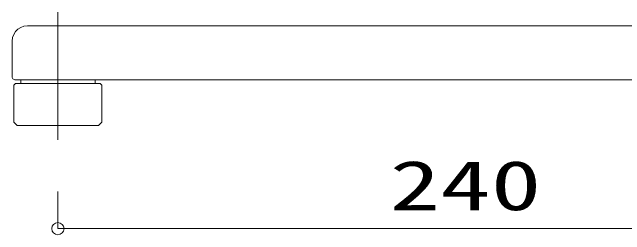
# Model space of a CAD drawing. Units: millimetres on the paper. Extents: x -305 to 305, y -152 to 152.
# Drawn here: x -174.25 to -144.07, y -118.33 to -107.37 of the extents above; entities that cross this region are included whole.
import ezdxf
from ezdxf.enums import TextEntityAlignment as Align

# ---------------------------------------------------------------- set-up
doc = ezdxf.new("R2010")
doc.units = ezdxf.units.MM
doc.linetypes.add('LONG_CHAIN', pattern=[21, 18, -1, 1, -1])
doc.layers.add('0-0_0', color=7, linetype='Continuous', lineweight=9)
doc.layers.add('0-1_VIEW0001', color=7, linetype='Continuous', lineweight=9)
doc.styles.add('ＭＳ ゴシック', font='')
doc.styles.get('ＭＳ ゴシック').set_extended_font_data('MS Gothic')

# ---------------------------------------------------------------- blocks, each defined once
blk = doc.blocks.new('_ORIGIN')
at = {"layer": '0-0_0'}
blk.add_line((0, 0), (-1, 0), dxfattribs=at)
blk.add_circle((0, 0), 0.5, dxfattribs=at)

msp = doc.modelspace()

# ---------------------------------------------------------------- linework, layer by layer
at = {"layer": '0-1_VIEW0001', "linetype": 'LONG_CHAIN'}
msp.add_line((-171.998, -107.373), (-171.998, -113.654), dxfattribs=at)
at = {"layer": '0-1_VIEW0001'}
for p, q in [((-173.499, -108.04), (-134.831, -108.04)), ((-174.248, -110.54), (-174.248, -108.791)), ((-170.134, -110.707), (-174.082, -110.707)), ((-173.832, -110.874), (-173.832, -110.707)), ((-170.165, -110.874), (-170.165, -110.707)), ((-130.414, -110.707), (-170.165, -110.707)), ((-174.082, -110.874), (-174.165, -110.957)), ((-174.165, -110.957), (-174.165, -111.602)), ((-174.082, -110.874), (-173.863, -110.874)), ((-169.915, -110.874), (-173.863, -110.874)), ((-169.915, -110.874), (-170.253, -110.874)), ((-169.915, -110.874), (-170.134, -110.874)), ((-169.915, -110.874), (-169.832, -110.957)), ((-169.832, -110.957), (-169.832, -111.602)), ((-174.165, -112.79), (-174.165, -111.602)), ((-169.832, -112.79), (-169.832, -111.602)), ((-174.165, -112.79), (-173.999, -112.956)), ((-169.832, -112.79), (-169.999, -112.956)), ((-171.998, -112.956), (-173.999, -112.956)), ((-171.998, -112.956), (-169.999, -112.956)), ((-171.998, -116.194), (-171.998, -118.029)), ((-171.398, -118.029), (-132.598, -118.029))]:
    msp.add_line(p, q, dxfattribs=at)
for points in [[(-174.248, -108.791), (-174.229, -108.619), (-174.172, -108.461), (-174.084, -108.321), (-173.968, -108.205), (-173.829, -108.117), (-173.671, -108.06), (-173.499, -108.04)], [(-174.082, -110.707), (-174.12, -110.702), (-174.155, -110.69), (-174.186, -110.67), (-174.212, -110.644), (-174.231, -110.613), (-174.244, -110.578), (-174.248, -110.54)]]:
    msp.add_lwpolyline(points, dxfattribs=at)

# ---------------------------------------------------------------- block references
at = {"layer": '0-1_VIEW0001', "xscale": 0.6, "yscale": 0.6, "rotation": 180}
msp.add_blockref('_ORIGIN', (-171.998, -118.029), dxfattribs=at)

# ---------------------------------------------------------------- texts
at = {"layer": '0-1_VIEW0001', "style": 'ＭＳ ゴシック', "width": 1.5}
msp.add_text('240', height=2.441, dxfattribs=at).set_placement((-155.649, -117.852), align=Align.BOTTOM_LEFT)

doc.saveas('drawing.dxf')
